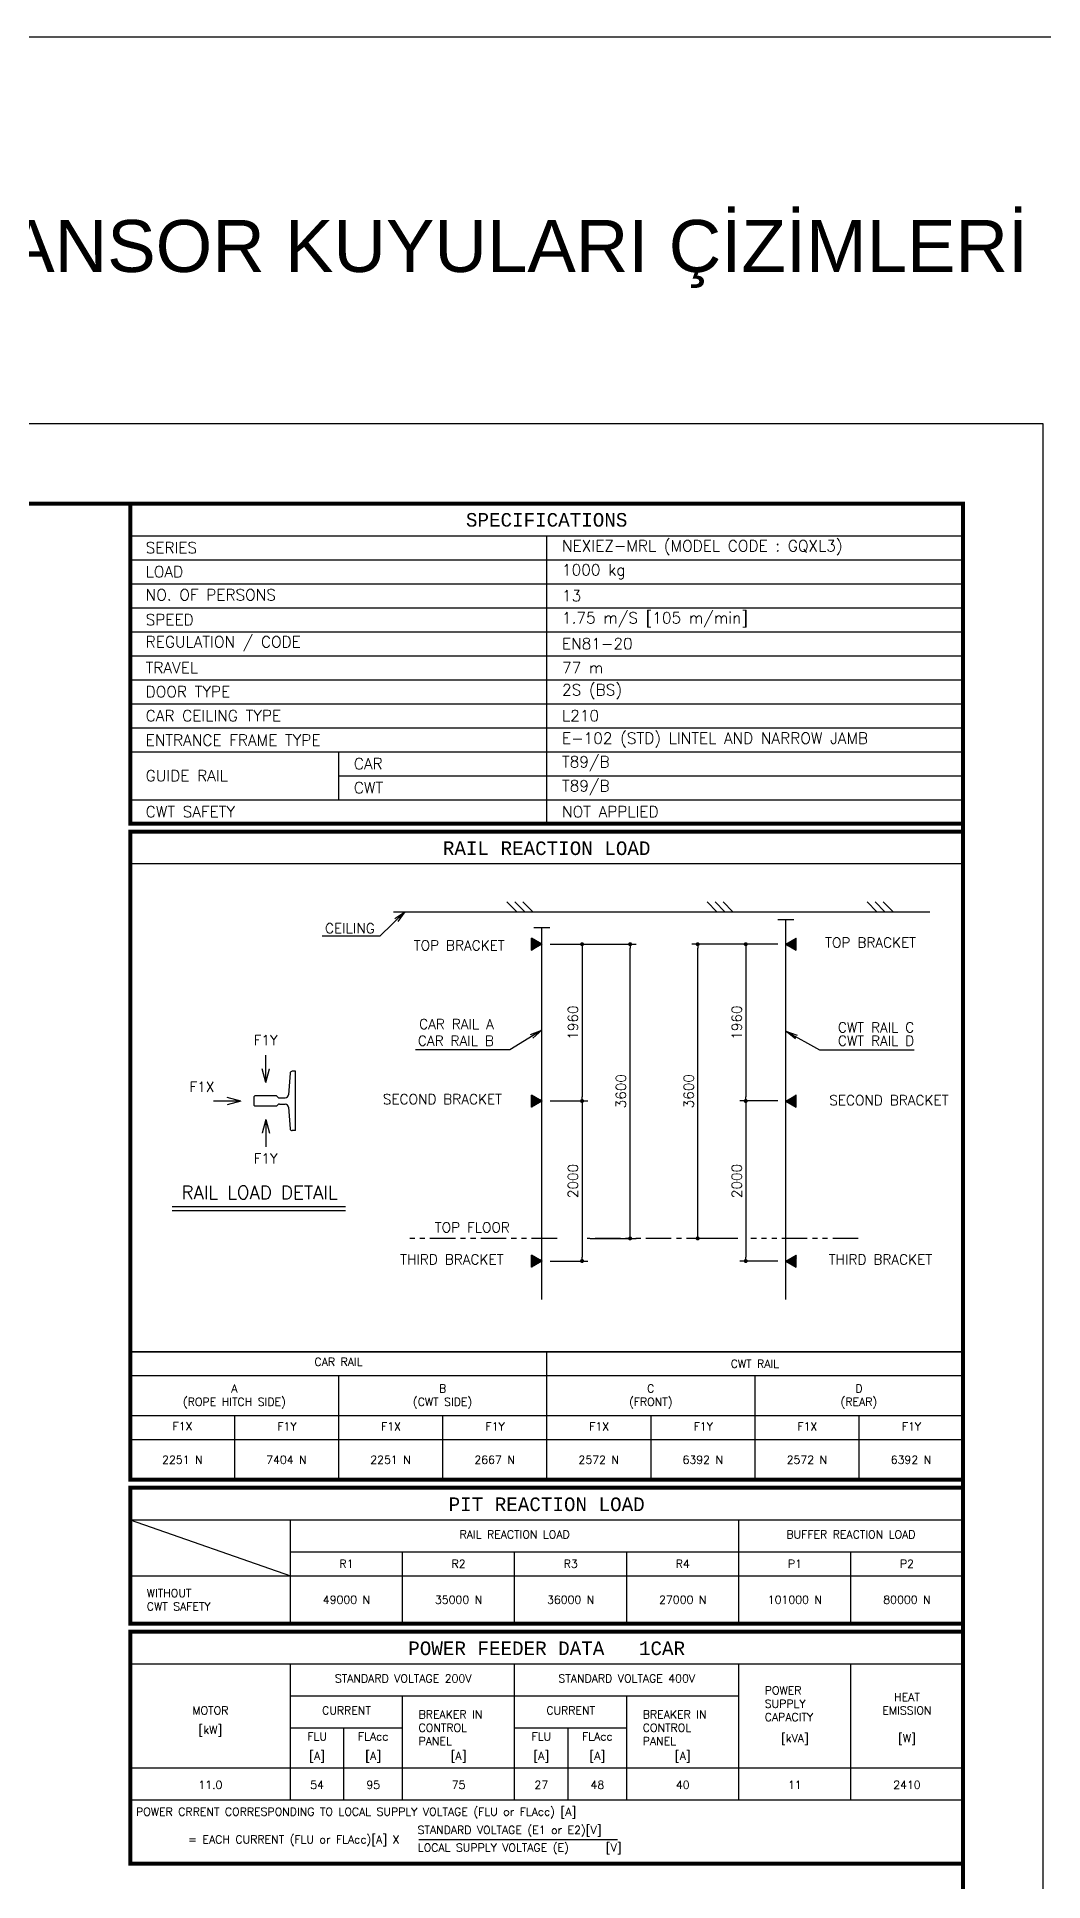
# Model space of a CAD drawing. Header units: millimetres. Extents: x -106996 to 276536, y -21995 to 37993.
# Drawn here: x -27283 to -21000, y 5892 to 17417 of the extents above; entities that cross this region are included whole.
import ezdxf
from ezdxf.enums import TextEntityAlignment as Align

# ---------------------------------------------------------------- set-up
doc = ezdxf.new("R2010")
doc.units = ezdxf.units.MM
doc.header["$LTSCALE"] = 100
doc.linetypes.add('PHANTOM2', pattern=[31.75, 15.875, -3.175, 3.175, -3.175, 3.175, -3.175])
doc.layers.get('0').update_dxf_attribs({"color": 3})
for name, color, linetype in [('DIM', 2, 'Continuous'), ('FRAME', 5, 'Continuous'), ('OTHERS', 4, 'Continuous'), ('SPEC', 7, 'Continuous'), ('W-DASHED-LINE', 111, 'PHANTOM2')]:
    doc.layers.add(name, color=color, linetype=linetype)
doc.styles.add('MAHAL', font='arial.ttf', dxfattribs={"width": 0.8})
doc.styles.get("Standard").update_dxf_attribs({"font": 'romans.shx', "bigfont": 'bigfont.shx'})
doc.styles.add('STYLE1', font='monos.ttf')
doc.dimstyles.new('1-50IN', dxfattribs={"dimscale": 25, "dimtxt": 2.5, "dimasz": 1, "dimexe": 1.5, "dimexo": 2, "dimgap": 1, "dimtad": 3, "dimdsep": 46, "dimtxsty": 'Standard', "dimblk1": 'DOT', "dimblk2": 'DOT', "dimsah": 1, "dimcen": 0.09, "dimclrd": 256, "dimclre": 256, "dimclrt": 256, "dimadec": 0, "dimazin": 0, "dimtfac": 1, "dimtmove": 0, "dimatfit": 3, "dimldrblk": 'DOT', "dimfxl": 0, "dimtolj": 1, "dimtzin": 0, "dimarcsym": 0})
doc.dimstyles.new('1-50IN-ARROW', dxfattribs={"dimscale": 25, "dimtxt": 2.5, "dimasz": 3, "dimexe": 1.5, "dimexo": 2, "dimgap": 1, "dimtad": 3, "dimdsep": 46, "dimtxsty": 'Standard', "dimblk1": 'OPEN', "dimblk2": 'OPEN', "dimsah": 1, "dimcen": 0.09, "dimclrd": 256, "dimclre": 256, "dimclrt": 256, "dimadec": 0, "dimazin": 0, "dimtfac": 1, "dimtmove": 0, "dimatfit": 3, "dimldrblk": 'OPEN', "dimfxl": 0, "dimtolj": 1, "dimtzin": 0, "dimarcsym": 0})
doc.dimstyles.new('BRACKET LOAD', dxfattribs={"dimscale": 25, "dimtxt": 2.5, "dimasz": 1, "dimexe": 1.5, "dimexo": 2, "dimgap": 1, "dimtad": 3, "dimlfac": 2, "dimdsep": 46, "dimtxsty": 'Standard', "dimblk1": 'DOT', "dimblk2": 'DOT', "dimsah": 1, "dimcen": 0.09, "dimclrd": 256, "dimclre": 256, "dimclrt": 256, "dimadec": 0, "dimazin": 0, "dimtfac": 1, "dimtmove": 0, "dimatfit": 3, "dimldrblk": 'DOT', "dimfxl": 0, "dimtolj": 1, "dimtzin": 0, "dimarcsym": 0})

# ---------------------------------------------------------------- blocks, each defined once
blk = doc.blocks.new('_OPEN')
at = {"color": 0, "linetype": 'ByBlock'}
for p, q in [((-1, 0.17), (0, 0)), ((0, 0), (-1, -0.17)), ((0, 0), (-1, 0))]:
    blk.add_line(p, q, dxfattribs=at)
blk = doc.blocks.new('_DOT')
at = {"color": 0, "linetype": 'ByBlock'}
blk.add_line((-0.5, 0), (-1, 0), dxfattribs=at)
at = {"color": 0, "linetype": 'ByBlock', "const_width": 0.5}
blk.add_lwpolyline([(-0.25, 0, 1), (0.25, 0, 1)], format="xyb", close=True, dxfattribs=at)
blk = doc.blocks.new('*D70')
at = {"layer": 'DEFPOINTS', "color": 0, "transparency": 16777216}
for p in [(-24129, 10767), (-24129, 9767), (-23879, 9767)]:
    blk.add_point(p, dxfattribs=at)
at = {"layer": 'DIM', "lineweight": -2, "transparency": 16777216}
for p, q in [((-24079, 10767), (-23842, 10767)), ((-23879, 10742), (-23879, 9792)), ((-24079, 9767), (-23842, 9767))]:
    blk.add_line(p, q, dxfattribs=at)
at = {"layer": 'DIM', "lineweight": -2, "transparency": 16777216, "xscale": 25, "yscale": 25, "zscale": 25}
for p, rotation in [((-23879, 10767), 90), ((-23879, 9767), 270)]:
    blk.add_blockref('_DOT', p, dxfattribs=dict(at, rotation=rotation))
at = {"layer": 'DIM', "transparency": 16777216, "insert": (-23936, 10267), "char_height": 62.5, "attachment_point": 5, "rotation": 90}
blk.add_mtext('\\A1;2000', dxfattribs=at)
blk = doc.blocks.new('*D71')
at = {"layer": 'DEFPOINTS', "color": 0, "transparency": 16777216}
for p in [(-22607, 10767), (-22857, 9767), (-22607, 9767)]:
    blk.add_point(p, dxfattribs=at)
at = {"layer": 'DIM', "lineweight": -2, "transparency": 16777216}
for p, q in [((-22657, 10767), (-22894, 10767)), ((-22857, 10742), (-22857, 9792)), ((-22657, 9767), (-22894, 9767))]:
    blk.add_line(p, q, dxfattribs=at)
at = {"layer": 'DIM', "lineweight": -2, "transparency": 16777216, "xscale": 25, "yscale": 25, "zscale": 25}
for p, rotation in [((-22857, 10767), 90), ((-22857, 9767), 270)]:
    blk.add_blockref('_DOT', p, dxfattribs=dict(at, rotation=rotation))
at = {"layer": 'DIM', "transparency": 16777216, "insert": (-22913, 10267), "char_height": 62.5, "attachment_point": 5, "rotation": 90}
blk.add_mtext('\\A1;2000', dxfattribs=at)
blk = doc.blocks.new('*D72')
at = {"layer": 'DEFPOINTS', "color": 0, "transparency": 16777216}
for p in [(-24129, 11747), (-24129, 10767), (-23879, 10767)]:
    blk.add_point(p, dxfattribs=at)
at = {"layer": 'DIM', "lineweight": -2, "transparency": 16777216}
for p, q in [((-24079, 11747), (-23842, 11747)), ((-23879, 11722), (-23879, 10792)), ((-24079, 10767), (-23842, 10767))]:
    blk.add_line(p, q, dxfattribs=at)
at = {"layer": 'DIM', "lineweight": -2, "transparency": 16777216, "xscale": 25, "yscale": 25, "zscale": 25}
for p, rotation in [((-23879, 11747), 90), ((-23879, 10767), 270)]:
    blk.add_blockref('_DOT', p, dxfattribs=dict(at, rotation=rotation))
at = {"layer": 'DIM', "transparency": 16777216, "insert": (-23936, 11257), "char_height": 62.5, "attachment_point": 5, "rotation": 90}
blk.add_mtext('\\A1;1960', dxfattribs=at)
blk = doc.blocks.new('*D73')
at = {"layer": 'DEFPOINTS', "color": 0, "transparency": 16777216}
for p in [(-22607, 11747), (-22857, 10767), (-22607, 10767)]:
    blk.add_point(p, dxfattribs=at)
at = {"layer": 'DIM', "lineweight": -2, "transparency": 16777216}
for p, q in [((-22657, 11747), (-22894, 11747)), ((-22857, 11722), (-22857, 10792)), ((-22657, 10767), (-22894, 10767))]:
    blk.add_line(p, q, dxfattribs=at)
at = {"layer": 'DIM', "lineweight": -2, "transparency": 16777216, "xscale": 25, "yscale": 25, "zscale": 25}
for p, rotation in [((-22857, 11747), 90), ((-22857, 10767), 270)]:
    blk.add_blockref('_DOT', p, dxfattribs=dict(at, rotation=rotation))
at = {"layer": 'DIM', "transparency": 16777216, "insert": (-22913, 11257), "char_height": 62.5, "attachment_point": 5, "rotation": 90}
blk.add_mtext('\\A1;1960', dxfattribs=at)
blk = doc.blocks.new('*D104')
at = {"layer": 'DEFPOINTS', "color": 0, "transparency": 16777216}
for p in [(-24129, 11747), (-23579, 11747), (-23879, 9908)]:
    blk.add_point(p, dxfattribs=at)
at = {"layer": 'DIM', "lineweight": -2, "transparency": 16777216}
for p, q in [((-24079, 11747), (-23542, 11747)), ((-23579, 9933), (-23579, 11722)), ((-23829, 9908), (-23542, 9908))]:
    blk.add_line(p, q, dxfattribs=at)
at = {"layer": 'DIM', "lineweight": -2, "transparency": 16777216, "xscale": 25, "yscale": 25, "zscale": 25}
for p, rotation in [((-23579, 11747), 90), ((-23579, 9908), 270)]:
    blk.add_blockref('_DOT', p, dxfattribs=dict(at, rotation=rotation))
at = {"layer": 'DIM', "transparency": 16777216, "insert": (-23636, 10828), "char_height": 62.5, "attachment_point": 5, "rotation": 90}
blk.add_mtext('\\A1;3600', dxfattribs=at)
blk = doc.blocks.new('*D105')
at = {"layer": 'DEFPOINTS', "color": 0, "transparency": 16777216}
for p in [(-23157, 11747), (-22607, 11747), (-22857, 9908)]:
    blk.add_point(p, dxfattribs=at)
at = {"layer": 'DIM', "lineweight": -2, "transparency": 16777216}
for p, q in [((-22657, 11747), (-23194, 11747)), ((-23157, 9933), (-23157, 11722)), ((-22907, 9908), (-23194, 9908))]:
    blk.add_line(p, q, dxfattribs=at)
at = {"layer": 'DIM', "lineweight": -2, "transparency": 16777216, "xscale": 25, "yscale": 25, "zscale": 25}
for p, rotation in [((-23157, 11747), 90), ((-23157, 9908), 270)]:
    blk.add_blockref('_DOT', p, dxfattribs=dict(at, rotation=rotation))
at = {"layer": 'DIM', "transparency": 16777216, "insert": (-23213, 10828), "char_height": 62.5, "attachment_point": 5, "rotation": 90}
blk.add_mtext('\\A1;3600', dxfattribs=at)

msp = doc.modelspace()

# ---------------------------------------------------------------- hatches: boundary and pattern name
at = {"layer": 'OTHERS'}
h = msp.add_hatch(dxfattribs=at)
h.set_pattern_fill('ANSI31', color=256, style=0)
h.set_pattern_definition([(135, (-4736.05888, -261.83333), (0.08838834765, 0.08838834765), [])])
h.paths.add_polyline_path([(-24193.9482182, 11783.9685213), (-24129.3395257, 11746.6666754), (-24193.9482182, 11709.3648294)])
h = msp.add_hatch(dxfattribs=at)
h.set_pattern_fill('ANSI31', color=256, style=0)
h.set_pattern_definition([(135, (-4213.43894, -261.83334), (0.08838834765, 0.08838834765), [])])
h.paths.add_polyline_path([(-22542.1108959, 11783.968507), (-22542.1108959, 11709.364815), (-22606.7195883, 11746.666661)])
h = msp.add_hatch(dxfattribs=at)
h.set_pattern_fill('ANSI31', color=256, style=0)
h.set_pattern_definition([(135, (-4736.05888, -1241.83333), (0.08838834765, 0.08838834765), [])])
h.paths.add_polyline_path([(-24193.9482182, 10803.9685213), (-24129.3395257, 10766.6666753), (-24193.9482182, 10729.3648293)])
h = msp.add_hatch(dxfattribs=at)
h.set_pattern_fill('ANSI31', color=256, style=0)
h.set_pattern_definition([(135, (-4213.43894, -1241.83334), (0.08838834765, 0.08838834765), [])])
h.paths.add_polyline_path([(-22542.1108959, 10803.9685104), (-22542.1108959, 10729.3648184), (-22606.7195883, 10766.6666644)])
h = msp.add_hatch(dxfattribs=at)
h.set_pattern_fill('ANSI31', color=256, style=0)
h.set_pattern_definition([(135, (-4736.05888, -2241.83333), (0.08838834765, 0.08838834765), [])])
h.paths.add_polyline_path([(-24193.9482182, 9803.9685216), (-24129.3395257, 9766.6666757), (-24193.9482182, 9729.3648297)])
h = msp.add_hatch(dxfattribs=at)
h.set_pattern_fill('ANSI31', color=256, style=0)
h.set_pattern_definition([(135, (-4213.43894, -2241.83334), (0.08838834765, 0.08838834765), [])])
h.paths.add_polyline_path([(-22542.1108959, 9803.9685107), (-22542.1108959, 9729.3648187), (-22606.7195883, 9766.6666647)])

# ---------------------------------------------------------------- linework, layer by layer
for p, q in [((-26700.0000196, 14500.0000131), (-21500.0000196, 14500.0000131)), ((-26700.0000196, 14500.0000131), (-26700.0000196, 12500.0000131)), ((-26700.0000196, 14300.0000131), (-21500.0000196, 14300.0000131)), ((-24100.0000196, 14300.0000131), (-24100.0000196, 12500.0000131)), ((-24100.0000196, 14300.0000131), (-24100.0000196, 12500.0000131)), ((-26700.0000196, 14150.0000131), (-21500.0000196, 14150.0000131)), ((-26700.0000196, 14000.0000131), (-21500.0000196, 14000.0000131)), ((-26700.0000196, 13850.0000131), (-21500.0000196, 13850.0000131)), ((-26700.0000196, 13700.0000131), (-21500.0000196, 13700.0000131)), ((-26700.0000196, 13550.0000131), (-21500.0000196, 13550.0000131)), ((-26700.0000196, 13400.0000131), (-21500.0000196, 13400.0000131)), ((-26700.0000196, 13250.0000131), (-21500.0000196, 13250.0000131)), ((-26700.0000196, 13100.0000131), (-21500.0000196, 13100.0000131)), ((-26700.0000196, 12950.0000131), (-21500.0000196, 12950.0000131)), ((-25400.0000196, 12950.0000131), (-25400.0000196, 12650.0000131)), ((-25400.0000196, 12800.0000131), (-21500.0000196, 12800.0000131)), ((-26700.0000196, 12650.0000131), (-21500.0000196, 12650.0000131)), ((-26700.0000196, 12450.0000131), (-21500.0000196, 12450.0000131)), ((-21500.0000196, 12450.0000131), (-26700.0000196, 12450.0000131)), ((-26700.0000196, 12450.0000131), (-21500.0000196, 12450.0000131)), ((-26699.9999441, 12450.0000131), (-26699.9999441, 9950.0000131)), ((-23716.6666863, 12450.0000131), (-21500.0000196, 12450.0000131)), ((-21500.0001594, 9950.0000131), (-21500.0001594, 12450.0000131)), ((-21500.0002349, 12250.0000131), (-26700.0000196, 12250.0000131)), ((-26699.9999441, 8400.0000131), (-26699.9999441, 9950.0000131)), ((-21500.0001594, 9950.0000131), (-21500.0001594, 8400.0000131)), ((-21500.0002349, 9200.0000131), (-26700.0000196, 9200.0000131)), ((-26700.0000196, 9200.0000131), (-21500.0002349, 9200.0000131)), ((-21500.0002349, 9200.0000131), (-26700.0000196, 9200.0000131)), ((-26700.0000196, 9200.0000131), (-21500.0002349, 9200.0000131)), ((-21500.0001594, 9200.0000131), (-26699.9999441, 9200.0000131)), ((-26699.9999441, 9200.0000131), (-21500.0001594, 9200.0000131)), ((-21500.0001594, 9200.0000131), (-26699.9999441, 9200.0000131)), ((-26699.9999441, 9200.0000131), (-21500.0001594, 9200.0000131)), ((-24099.9999441, 9200.0000131), (-24099.9999441, 8400.0000131)), ((-21500.0001594, 9050.0000131), (-26699.9999441, 9050.0000131)), ((-25399.9999441, 9050.0000131), (-25399.9999441, 8400.0000131)), ((-22799.9999441, 9050.0000131), (-22799.9999441, 8400.0000131)), ((-21500.0001594, 8800.0000131), (-26699.9999441, 8800.0000131)), ((-26049.9999441, 8800.0000131), (-26049.9999441, 8400.0000131)), ((-24749.9999441, 8800.0000131), (-24749.9999441, 8400.0000131)), ((-23449.9999441, 8800.0000131), (-23449.9999441, 8400.0000131)), ((-22149.9999441, 8800.0000131), (-22149.9999441, 8400.0000131)), ((-21500.0001594, 8650.0000131), (-26699.9999441, 8650.0000131)), ((-21500.0001594, 8650.0000131), (-26699.9999441, 8650.0000131)), ((-21500.0001594, 8400.0000131), (-26700.0000196, 8400.0000131)), ((-21500.0001594, 8350.0000131), (-26700.0000196, 8350.0000131)), ((-26700.0000174, 8150.0000131), (-25700.0000174, 7800.0000131)), ((-26699.9999419, 8150.0000131), (-21500.0000174, 8150.0000131)), ((-26699.9999419, 7500.0000131), (-26699.9999419, 8150.0000131)), ((-25699.9999419, 7500.0000131), (-25700.0000174, 8150.0000131)), ((-22899.9998654, 7500.0000123), (-22899.9999409, 8150.0000123)), ((-25700.0000174, 7950.0000131), (-21500.0001572, 7950.0000131)), ((-24999.9998628, 7500.0000131), (-24999.9999383, 7950.0000131)), ((-24299.9998628, 7500.0000097), (-24299.9999383, 7950.0000097)), ((-23599.9998628, 7500.000011), (-23599.9999383, 7950.000011)), ((-22199.9998628, 7500.0000131), (-22199.9999383, 7950.0000131)), ((-26700.0000174, 7800.0000131), (-21500.0000174, 7800.0000131)), ((-26699.9999419, 7500.0000131), (-21500.0001572, 7500.0000131)), ((-21499.9997812, 7450.0000131), (-26699.9998098, 7450.0000131)), ((-26699.9998098, 6000.0000131), (-26699.9998098, 7450.0000131)), ((-26700.0001495, 7250.0000131), (-21500.000074, 7250.0000131)), ((-25699.9995432, 6400.0000131), (-25699.9997117, 7250.0000422)), ((-24299.9994641, 6400.0000131), (-24299.9994806, 7250.0000511)), ((-22899.9994667, 6400.0000131), (-22899.9994832, 7250.0001491)), ((-22199.9998463, 6400.0000131), (-22199.9998628, 7250.0000811)), ((-25699.9997411, 7050.0000131), (-24299.9995126, 7050.0000131)), ((-24999.9999858, 6400.0000131), (-25000.0002666, 7050.0000131)), ((-24299.9995126, 7050.0000131), (-22899.9995152, 7050.0000131)), ((-23599.9999836, 6400.0000131), (-23600.0002576, 7050.0000131)), ((-25699.9996468, 6850.0000131), (-25000.0002452, 6850.0000131)), ((-25366.6666259, 6400.0000131), (-25366.6668927, 6850.0000131)), ((-24299.9994312, 6850.0000131), (-23600.0002354, 6850.0000131)), ((-23966.666626, 6400.0000131), (-23966.6668931, 6850.0000131)), ((-26699.999937, 6600.0000131), (-21499.9998238, 6600.0000131)), ((-26700.0000261, 6400.0000131), (-21499.9999129, 6400.0000131)), ((-26700.0000895, 6000.0000131), (-21500.0000251, 6000.0000131)), ((-26699.9998098, 6000.0000131), (-21500.0000251, 6000.0000131)), ((-21500.0000251, 6000.0000131), (-26699.9998098, 6000.0000131)), ((-26699.9998098, 6000.0000131), (-21500.0000251, 6000.0000131)), ((-24016.6666917, 6000.0000131), (-21500.0000251, 6000.0000131))]:
    msp.add_line(p, q)
at = {"color": 1}
msp.add_lwpolyline([(-96046.149708, 17417.2504019), (276536.0041229, 17417.2504019), (276536.0041229, -21995.3976347), (-96046.149708, -21995.3976347)], close=True, dxfattribs=at)
at = {"const_width": 25}
for points in [[(-26700.0000196, 14500.0000131), (-21500.0000196, 14500.0000131), (-21500.0000196, 12500.0000131), (-26700.0000196, 12500.0000131)], [(-26700.0000196, 8400.0000131), (-21500.0001594, 8400.0000131), (-21500.0001594, 12450.0000131), (-26700.0000196, 12450.0000131)], [(-26700.0000196, 8350.0000131), (-21500.0001594, 8350.0000131), (-21500.0001572, 7500.0000131), (-26700.0000174, 7500.0000131)], [(-26699.9997265, 7450.0000131), (-21500.0000174, 7450.0000131), (-21500.0001006, 6000.0000131), (-26699.9998098, 6000.0000131)]]:
    msp.add_lwpolyline(points, close=True, dxfattribs=at)
at = {"layer": 'DEFPOINTS'}
msp.add_lwpolyline([(-42000.0000196, 0.0000131), (-21000.0000196, 0.0000131), (-21000.0000196, 15000.0000131), (-42000.0000196, 15000.0000131)], close=True, dxfattribs=at)
at = {"layer": 'DIM'}
for p, q in [((-25854.5222892, 10883.419385), (-25877.3786722, 10968.7205677)), ((-25854.5222892, 10883.419385), (-25854.5222892, 11053.5325362)), ((-25854.5222892, 10883.419385), (-25831.6659061, 10968.7205677)), ((-26009.5232759, 10766.877647), (-26179.636427, 10766.877647)), ((-26009.5232759, 10766.877647), (-26094.8244586, 10789.73403)), ((-26009.5232759, 10766.877647), (-26094.8244586, 10744.021264)), ((-25854.6472892, 10650.585909), (-25877.5036722, 10565.2847263)), ((-25854.6472892, 10650.585909), (-25831.7909061, 10565.2847263)), ((-25854.6472892, 10650.585909), (-25854.6472892, 10480.4727578)), ((-26438.9520579, 10108.3366594), (-25355.6187245, 10108.3366594)), ((-26438.9520579, 10083.3366594), (-25355.6187245, 10083.3366594))]:
    msp.add_line(p, q, dxfattribs=at)
at = {"layer": 'DIM', "const_width": 4.1666667}
for points in [[(-25854.5222892, 10883.419385), (-25877.3786722, 10968.7205677)], [(-25854.5222892, 10883.419385), (-25854.5222892, 11053.5325362)], [(-25854.5222892, 10883.419385), (-25831.6659061, 10968.7205677)], [(-26009.5232759, 10766.877647), (-26179.636427, 10766.877647)], [(-26009.5232759, 10766.877647), (-26094.8244586, 10789.73403)], [(-26009.5232759, 10766.877647), (-26094.8244586, 10744.021264)], [(-25854.6472892, 10650.585909), (-25877.5036722, 10565.2847263)], [(-25854.6472892, 10650.585909), (-25854.6472892, 10480.4727578)], [(-25854.6472892, 10650.585909), (-25831.7909061, 10565.2847263)]]:
    msp.add_lwpolyline(points, dxfattribs=at)
at = {"layer": 'FRAME', "const_width": 25}
msp.add_lwpolyline([(-41500.0000196, 500.0000131), (-21500.0000196, 500.0000131), (-21500.0000196, 14500.0000131), (-41500.0000196, 14500.0000131)], close=True, dxfattribs=at)
at = {"layer": 'OTHERS'}
for p, q in [((-24348.2133525, 12011.0000131), (-24287.2133525, 11950.0000131)), ((-24298.2133525, 12011.0000131), (-24237.2133525, 11950.0000131)), ((-24248.2133525, 12011.0000131), (-24187.2133525, 11950.0000131)), ((-23098.2133525, 12011.0000131), (-23037.2133525, 11950.0000131)), ((-23048.2133525, 12011.0000131), (-22987.2133525, 11950.0000131)), ((-22998.2133525, 12011.0000131), (-22937.2133525, 11950.0000131)), ((-22098.2133525, 12011.0000131), (-22037.2133525, 11950.0000131)), ((-22048.2133525, 12011.0000131), (-21987.2133525, 11950.0000131)), ((-21998.2133525, 12011.0000131), (-21937.2133525, 11950.0000131)), ((-25056.7195975, 11950.0000131), (-21706.7195975, 11950.0000131)), ((-22556.7195975, 11900.0000131), (-22656.7195975, 11900.0000131)), ((-22606.7195975, 9527.1666571), (-22606.7195975, 11900.0000131)), ((-24129.3395257, 11746.6666754), (-24193.9482182, 11783.9685213)), ((-24193.9482182, 11709.3648294), (-24193.9482182, 11783.9685213)), ((-24079.3395539, 11850.0000131), (-24179.3395539, 11850.0000131)), ((-24129.3395539, 9527.1666571), (-24129.3395539, 11849.9999924)), ((-22606.7195883, 11746.666661), (-22542.1108959, 11783.968507)), ((-22542.1108959, 11709.364815), (-22542.1108959, 11783.968507)), ((-24129.3395257, 11746.6666754), (-24193.9482182, 11709.3648294)), ((-22606.7195883, 11746.666661), (-22542.1108959, 11709.364815)), ((-25667.857723, 10952.4197105), (-25689.6261029, 10952.4197105)), ((-25667.857723, 10581.5862502), (-25667.857723, 10952.4197105)), ((-25702.0894629, 10940.8913525), (-25712.6078188, 10806.0077305)), ((-25926.1899425, 10795.9193761), (-25922.0232669, 10800.0860517)), ((-25926.1899425, 10737.8359179), (-25926.1899425, 10795.9193761)), ((-25926.1899425, 10737.8359179), (-25922.2732669, 10733.9192423)), ((-25787.0213114, 10733.9192423), (-25922.2732669, 10733.9192423)), ((-25787.0213114, 10800.0860517), (-25922.0232669, 10800.0860517)), ((-25767.5079363, 10786.794356), (-25733.3795299, 10786.794356)), ((-25767.5079363, 10747.210938), (-25733.3795299, 10747.210938)), ((-25712.6078188, 10727.9975635), (-25702.0894629, 10593.1142749)), ((-24129.3395257, 10766.6666753), (-24193.9482182, 10803.9685213)), ((-24193.9482182, 10729.3648293), (-24193.9482182, 10803.9685213)), ((-24129.3395257, 10766.6666753), (-24193.9482182, 10729.3648293)), ((-22606.7195883, 10766.6666644), (-22542.1108959, 10803.9685104)), ((-22606.7195883, 10766.6666644), (-22542.1108959, 10729.3648184)), ((-22542.1108959, 10729.3648184), (-22542.1108959, 10803.9685104)), ((-25667.857723, 10581.5862502), (-25689.6261029, 10581.5862502)), ((-24129.3395257, 9766.6666757), (-24193.9482182, 9803.9685216)), ((-24193.9482182, 9729.3648297), (-24193.9482182, 9803.9685216)), ((-22606.7195883, 9766.6666647), (-22542.1108959, 9803.9685107)), ((-22542.1108959, 9729.3648187), (-22542.1108959, 9803.9685107)), ((-24129.3395257, 9766.6666757), (-24193.9482182, 9729.3648297)), ((-22606.7195883, 9766.6666647), (-22542.1108959, 9729.3648187))]:
    msp.add_line(p, q, dxfattribs=at)
for centre, radius, start, end in [((-25689.6261029, 10939.9196837), 12.5000268, 90, 175.5407000002), ((-25767.7576245, 10807.4006251), 20.6077818, 200.7898927245, 270.6942248546), ((-25767.7576245, 10726.6046689), 20.6077818, 89.3057751454, 159.2101072755), ((-25733.3795299, 10807.6277339), 20.8333779, 270, 355.5405999993), ((-25733.3795299, 10726.3775601), 20.8333779, 4.4593199998, 90), ((-25689.6261029, 10594.0861103), 12.5000268, 184.4592999998, 270)]:
    msp.add_arc(centre, radius, start, end, dxfattribs=at)
at = {"layer": 'SPEC'}
msp.add_line((-24898.7980943, 6151.8296106), (-23657.1607284, 6151.8296106), dxfattribs=at)
at = {"layer": 'W-DASHED-LINE', "ltscale": 0.1}
for p, q in [((-24034.9239582, 9908.3366594), (-24954.547215, 9908.3366594)), ((-23003.9809248, 9908.3366594), (-23848.0000959, 9908.3366594)), ((-22154.7544712, 9908.3366594), (-22825.6250304, 9908.3366594))]:
    msp.add_line(p, q, dxfattribs=at)

# ---------------------------------------------------------------- texts
at = {"color": 2, "style": 'MAHAL'}
msp.add_text('ASANSOR KUYULARI ÇİZİMLERİ', height=325.00000026, dxfattribs=at).set_placement((-28080.5578647, 15948.015873))
at = {"layer": 'DIM'}
for s, p in [('TOP BRACKET', (-24929.8337969, 11708.3452651)), ('TOP FLOOR', (-24798.5287977, 9945.8598398))]:
    msp.add_text(s, height=62.5, dxfattribs=at).set_placement(p)
for s, p in [('TOP BRACKET', (-21793.0696249, 11707.2222207)), ('SECOND BRACKET', (-21590.7677897, 10721.9266132)), ('THIRD BRACKET', (-21693.0752548, 9726.4120388))]:
    msp.add_text(s, height=62.5, dxfattribs=at).set_placement(p, align=Align.BOTTOM_RIGHT)
for s, p in [('F1Y', (-25854.5222892, 11097.2825362)), ('F1X', (-26252.4644648, 10805.8864696)), ('F1Y', (-25854.6472892, 10357.5560912))]:
    msp.add_text(s, height=62.5, dxfattribs=at).set_placement(p, align=Align.BOTTOM_CENTER)
for s, p in [('SECOND BRACKET', (-25123.2881357, 10728.3744902)), ('THIRD BRACKET', (-25014.8784679, 9726.8889231))]:
    msp.add_text(s, height=62.5, dxfattribs=at).set_placement(p, align=Align.BOTTOM_LEFT)
msp.add_text('RAIL LOAD DETAIL', height=83.333333333, rotation=0.0000025046, dxfattribs=at).set_placement((-25893.1187245, 10129.1699927), align=Align.BOTTOM_CENTER)
at = {"layer": 'DIM', "char_height": 62.5}
for s, insert, attachment_point in [('CEILING', (-25484.1594462, 11815.3333465), 7), ('\\A1;CAR RAIL A\\P{\\A0;CAR RAIL B}', (-24430.0310387, 11112.1821075), 9)]:
    msp.add_mtext(s, dxfattribs=dict(at, insert=insert, attachment_point=attachment_point))
at = {"layer": 'DIM', "insert": (-21804.3569471, 11112.1821075), "char_height": 62.5, "attachment_point": 9, "line_spacing_factor": 0.8}
msp.add_mtext('CWT RAIL C\\PCWT RAIL D', dxfattribs=at)
at = {"layer": 'SPEC', "style": 'STYLE1'}
for s, p in [('RAIL REACTION LOAD', (-24100.0000486, 12278.6489942)), ('PIT REACTION LOAD', (-24100.0000484, 8178.6489942)), ('POWER FEEDER DATA   1CAR', (-24099.99987, 7278.6489942))]:
    msp.add_text(s, height=85, rotation=0.0000025046, dxfattribs=at).set_placement(p, align=Align.BOTTOM_CENTER)
at = {"layer": 'SPEC'}
for s, p in [('CAR RAIL', (-25399.9999441, 9096.904775)), ('F1X', (-26374.201202, 8693.9622773)), ('F1Y', (-25721.9999441, 8693.3333465)), ('F1X', (-25071.9999441, 8693.3333465)), ('F1Y', (-24421.9999441, 8693.3333465)), ('F1X', (-23771.9999441, 8693.3333465)), ('F1Y', (-23121.9999441, 8693.3333465)), ('F1X', (-22471.9999441, 8693.3333465)), ('F1Y', (-21822.0001594, 8693.3333465)), ('STANDARD VOLTAGE 200V', (-24996.0800022, 7117.7734023)), ('STANDARD VOLTAGE 400V', (-23599.9994979, 7118.3333465)), ('MOTOR', (-26199.9996924, 6918.3333465)), ('CURRENT', (-25349.9999567, 6918.3333465)), ('CURRENT', (-23949.999874, 6918.3333465)), ('[kW]', (-26199.9997919, 6796.904775)), ('FLU', (-25533.3332255, 6755.8333959)), ('FLAcc', (-25183.3335319, 6755.8333959)), ('FLU', (-24133.3330516, 6755.8333959)), ('FLAcc', (-23783.333358, 6755.8333959)), ('[kVA]', (-22549.9998545, 6744.2381089)), ('[W]', (-21849.9998545, 6744.2381085)), ('[A]', (-25533.3332007, 6634.4048245)), ('[A]', (-25183.3334454, 6634.4048245)), ('[A]', (-24649.9998241, 6634.4047784)), ('[A]', (-24133.3330268, 6634.4048245)), ('[A]', (-23783.3332715, 6634.4048245)), ('[A]', (-23250.0004549, 6634.4053687))]:
    msp.add_text(s, height=50, dxfattribs=at).set_placement(p, align=Align.BOTTOM_CENTER)
for s, p in [('RAIL REACTION LOAD', (-24299.9999395, 8018.3333465)), ('BUFFER REACTION LOAD', (-22200.0000484, 8018.3333465))]:
    msp.add_text(s, height=50, rotation=0.0000025038, dxfattribs=at).set_placement(p, align=Align.BOTTOM_CENTER)
for s, p in [('POWER CRRENT CORRESPONDING TO LOCAL SUPPLY VOLTAGE (FLU or FLAcc) [A]', (-26664.254643, 6300.3218481)), ('STANDARD VOLTAGE (E1 or E2)[V]', (-24906.1736402, 6186.2334004)), ('= EACH CURRENT (FLU or FLAcc)[A] X ', (-26339.3098071, 6127.2990233)), ('LOCAL SUPPLY VOLTAGE (E)    [V]', (-24904.4573139, 6075.8667981))]:
    msp.add_text(s, height=50, dxfattribs=at).set_placement(p)
at = {"layer": 'SPEC', "insert": (-24100.0000176, 14355.2301607), "char_height": 85, "attachment_point": 8, "rotation": 0.0000025045, "style": 'STYLE1'}
msp.add_mtext('SPECIFICATIONS', dxfattribs=at)
at = {"layer": 'SPEC'}
for s, insert, char_height, attachment_point in [('  SERIES', (-26700.0000196, 14225.0000131), 70, 4), ('  NEXIEZ-MRL (MODEL CODE : GQXL{\\Fromans,bigfont|c162;3})', (-24100.0000196, 14225.0000131), 70, 4), ('  LOAD', (-26700.0000196, 14075.0000131), 70, 4), ('  10{\\Fromans,bigfont|c162;0}0 kg', (-24100.0000196, 14075.0000131), 70, 4), ('  NO. OF PERSONS', (-26700.0000196, 13930.2933465), 70, 4), ('  1{\\Fromans,bigfont|c162;3}', (-24100.0000196, 13925.0000131), 70, 4), ('  1.75 m/S [105 m/min]', (-24100.0000196, 13775.0000131), 70, 4), ('  SPEED', (-26700.0000196, 13775.0000131), 70, 4), ('  REGULATION / CODE', (-26700.0000196, 13625.0000131), 70, 4), ('  EN81-{\\Fromans,bigfont|c162;20}', (-24100.0000196, 13625.0000131), 70, 4), ('  TRAVEL', (-26700.0000196, 13475.0000131), 70, 4), ('  77 m', (-24100.0000196, 13475.0000131), 70, 4), ('  2S (BS)', (-24100.0000196, 13325.0000131), 70, 4), ('  DOOR TYPE', (-26700.0000196, 13325.0000131), 70, 4), ('  CAR CEILING TYPE', (-26700.0000196, 13175.0000131), 70, 4), ('  L210', (-24100.0000196, 13175.0000131), 70, 4), ('  ENTRANCE FRAME TYPE', (-26700.0000196, 13022.3333465), 70, 4), ('  E-102 (STD) LINTEL AND NARROW JAMB', (-24100.0000196, 13022.3333465), 70, 4), ('  CAR', (-25400.0000196, 12875.0000131), 70, 4), ('  T89/B', (-24100.0000196, 12875.0000131), 70, 4), ('  GUIDE RAIL', (-26700.0000196, 12800.0000131), 70, 4), ('  CWT', (-25400.0000196, 12725.0000131), 70, 4), ('  T89/B', (-24100.0000196, 12725.0000131), 70, 4), ('  CWT SAFETY', (-26700.0000196, 12575.0000131), 70, 4), ('  NOT APPLIED', (-24100.0000196, 12575.0000131), 70, 4), ('CWT RAIL', (-22800.0000219, 9125.0000004), 50, 5), ('2251 N', (-26375.0000196, 8525.0000131), 50, 5), ('7404 N', (-25725.0000196, 8525.0000131), 50, 5), ('2251 N', (-25075.0000196, 8525.0000131), 50, 5), ('2667 N', (-24425.0000196, 8525.0000131), 50, 5), ('2572 N', (-23775.0000196, 8525.0000131), 50, 5), ('6392 N', (-23125.0000196, 8525.0000131), 50, 5), ('2572 N', (-22475.0000196, 8525.0000131), 50, 5), ('6392 N', (-21825.0000196, 8525.0000131), 50, 5), ('   WITHOUT\\P   CWT SAFETY', (-26700.0002196, 7583.3333131), 50, 7), ('49000 N', (-25350.0000196, 7650.0000131), 50, 5), ('35000 N', (-24650.0000196, 7650.0000131), 50, 5), ('36000 N', (-23950.0000196, 7650.0000131), 50, 5), ('27000 N', (-23250.0000196, 7650.0000131), 50, 5), ('101000 N', (-22550.0000196, 7650.0000131), 50, 5), ('80000 N', (-21850.0000196, 7650.0000131), 50, 5), ('POWER\\PSUPPLY\\PCAPACITY', (-22738.0952213, 6891.6666798), 50, 7), ('HEAT\\PEMISSION', (-21849.9999373, 6933.3333465), 50, 8), ('BREAKER IN \\PCONTROL\\PPANEL', (-24900.0001802, 6741.6666798), 50, 7), ('BREAKER IN \\PCONTROL\\PPANEL', (-23500.000811, 6741.6672701), 50, 7), ('11.0', (-26200.0000196, 6468.3333131), 50, 8), ('54', (-25533.3330196, 6468.3333131), 50, 8), ('95', (-25183.3332196, 6468.3333131), 50, 8), ('75', (-24650.0000196, 6468.3333131), 50, 8), ('27', (-24133.3330196, 6468.3333131), 50, 8), ('48', (-23783.3332196, 6468.3333131), 50, 8), ('40', (-23250.0000196, 6468.3333131), 50, 8), ('11', (-22550.0000196, 6468.3333131), 50, 8), ('2410', (-21850.0000196, 6468.3333131), 50, 8)]:
    msp.add_mtext(s, dxfattribs=dict(at, insert=insert, char_height=char_height, attachment_point=attachment_point))
at = {"layer": 'SPEC', "char_height": 50, "attachment_point": 8, "rotation": 0.0000025044}
for s, insert in [('A\\P(ROPE HITCH SIDE)', (-26049.9999406, 8845.2381084)), ('B\\P(CWT SIDE)', (-24749.9999406, 8845.2381084)), ('C\\P(FRONT)', (-23449.9999944, 8845.2381084)), ('D\\P(REAR)', (-22150.0000483, 8845.2381084)), ('R1', (-25349.9999362, 7850.0000131)), ('R2', (-24649.9999362, 7850.0000131)), ('R3', (-23949.9999362, 7850.0000131)), ('R4', (-23249.9999362, 7850.0000131)), ('P1', (-22549.9999363, 7850.0000131)), ('P2', (-21849.9999362, 7850.0000131))]:
    msp.add_mtext(s, dxfattribs=dict(at, insert=insert))

# ---------------------------------------------------------------- dimensions: what is measured, and where the dimension line sits
at = {"layer": 'DIM'}
for base, p1, p2, picture, middle in [((-23579.3396196, 11746.6670131), (-23879.3396196, 9908.3366131), (-24129.3396196, 11746.6670131), '*D104', (-23579.3396196, 10827.5018131)), ((-23156.7195196, 11746.6667131), (-22856.7195196, 9908.3360131), (-22606.7196196, 11746.6667131), '*D105', (-23156.7195196, 10827.5013631))]:
    dim = msp.add_linear_dim(base=base, p1=p1, p2=p2, angle=90, text='3600', dimstyle='1-50IN', override={"dimpost": '\\X'}, dxfattribs=at)
    dim.commit()
    dim.dimension.update_dxf_attribs({"geometry": picture, "text_midpoint": middle, "dimtype": 160})
for base, p1, p2, override, picture, middle in [((-23879.2624947, 10766.6666591), (-24129.2624555, 11746.6666906), (-24129.3395539, 10766.6666591), {"dimscale": 25, "dimlfac": 2, "dimpost": '\\X'}, '*D72', (-23935.5124947, 11256.6666749)), ((-22856.7195975, 10766.6666591), (-22606.7195975, 11746.6666557), (-22606.7195975, 10766.6666591), {"dimlfac": 2, "dimpost": '\\X'}, '*D73', (-22912.9695975, 11256.6666574)), ((-23879.3395931, 9766.6666604), (-24129.3395539, 10766.6666916), (-24129.4166522, 9766.6666604), {"dimlfac": 2, "dimpost": '\\X'}, '*D70', (-23935.5895931, 10266.666676)), ((-22856.7195975, 9766.66667), (-22606.7195975, 10766.6666591), (-22606.7195975, 9766.66667), {"dimlfac": 2, "dimpost": '\\X'}, '*D71', (-22912.9695975, 10266.6666645))]:
    dim = msp.add_linear_dim(base=base, p1=p1, p2=p2, angle=90, dimstyle='BRACKET LOAD', override=override, dxfattribs=at)
    dim.commit()
    dim.dimension.update_dxf_attribs({"geometry": picture, "text_midpoint": middle})

# ---------------------------------------------------------------- leaders
msp.add_leader([(-24985.6670526, 11950.0000131), (-25141.6670526, 11797.0000131), (-25502.6670526, 11797.0000131)], dimstyle='1-50IN-ARROW', dxfattribs=at)
at = {"layer": 'DIM', "annotation_type": 0, "has_hookline": 1}
for points, hookline_direction, text_width in [([(-24129.3395849, 11210.4999908), (-24330.0310387, 11087.1821075), (-24405.0310387, 11087.1821075)], 1, 488.6904762), ([(-22606.7195975, 11202.8333234), (-22396.0236138, 11087.1821075), (-22321.0236138, 11087.1821075)], 0, 491.6666667)]:
    msp.add_leader(points, dimstyle='1-50IN-ARROW', dxfattribs=dict(at, hookline_direction=hookline_direction, text_width=text_width))

doc.saveas('drawing.dxf')
